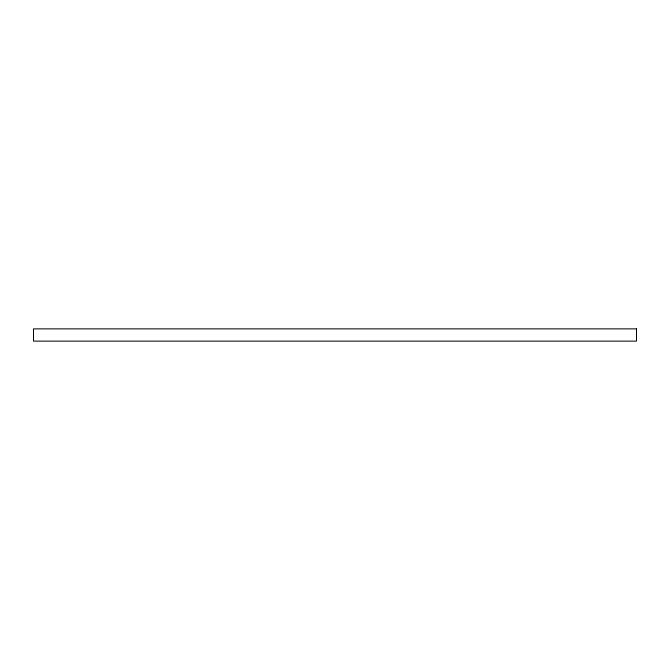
<?xml version="1.0" encoding="UTF-8"?>
<svg xmlns="http://www.w3.org/2000/svg" width="670" height="670" viewBox="0 0 670 670"><rect width="100%" height="100%" fill="white"/><g stroke="black" fill="none" stroke-linecap="round" stroke-linejoin="round"><path stroke-width="1" d="M636.5 328.87L33.5 328.87L33.5 341.13L636.5 341.13L636.5 328.87"/></g></svg>
